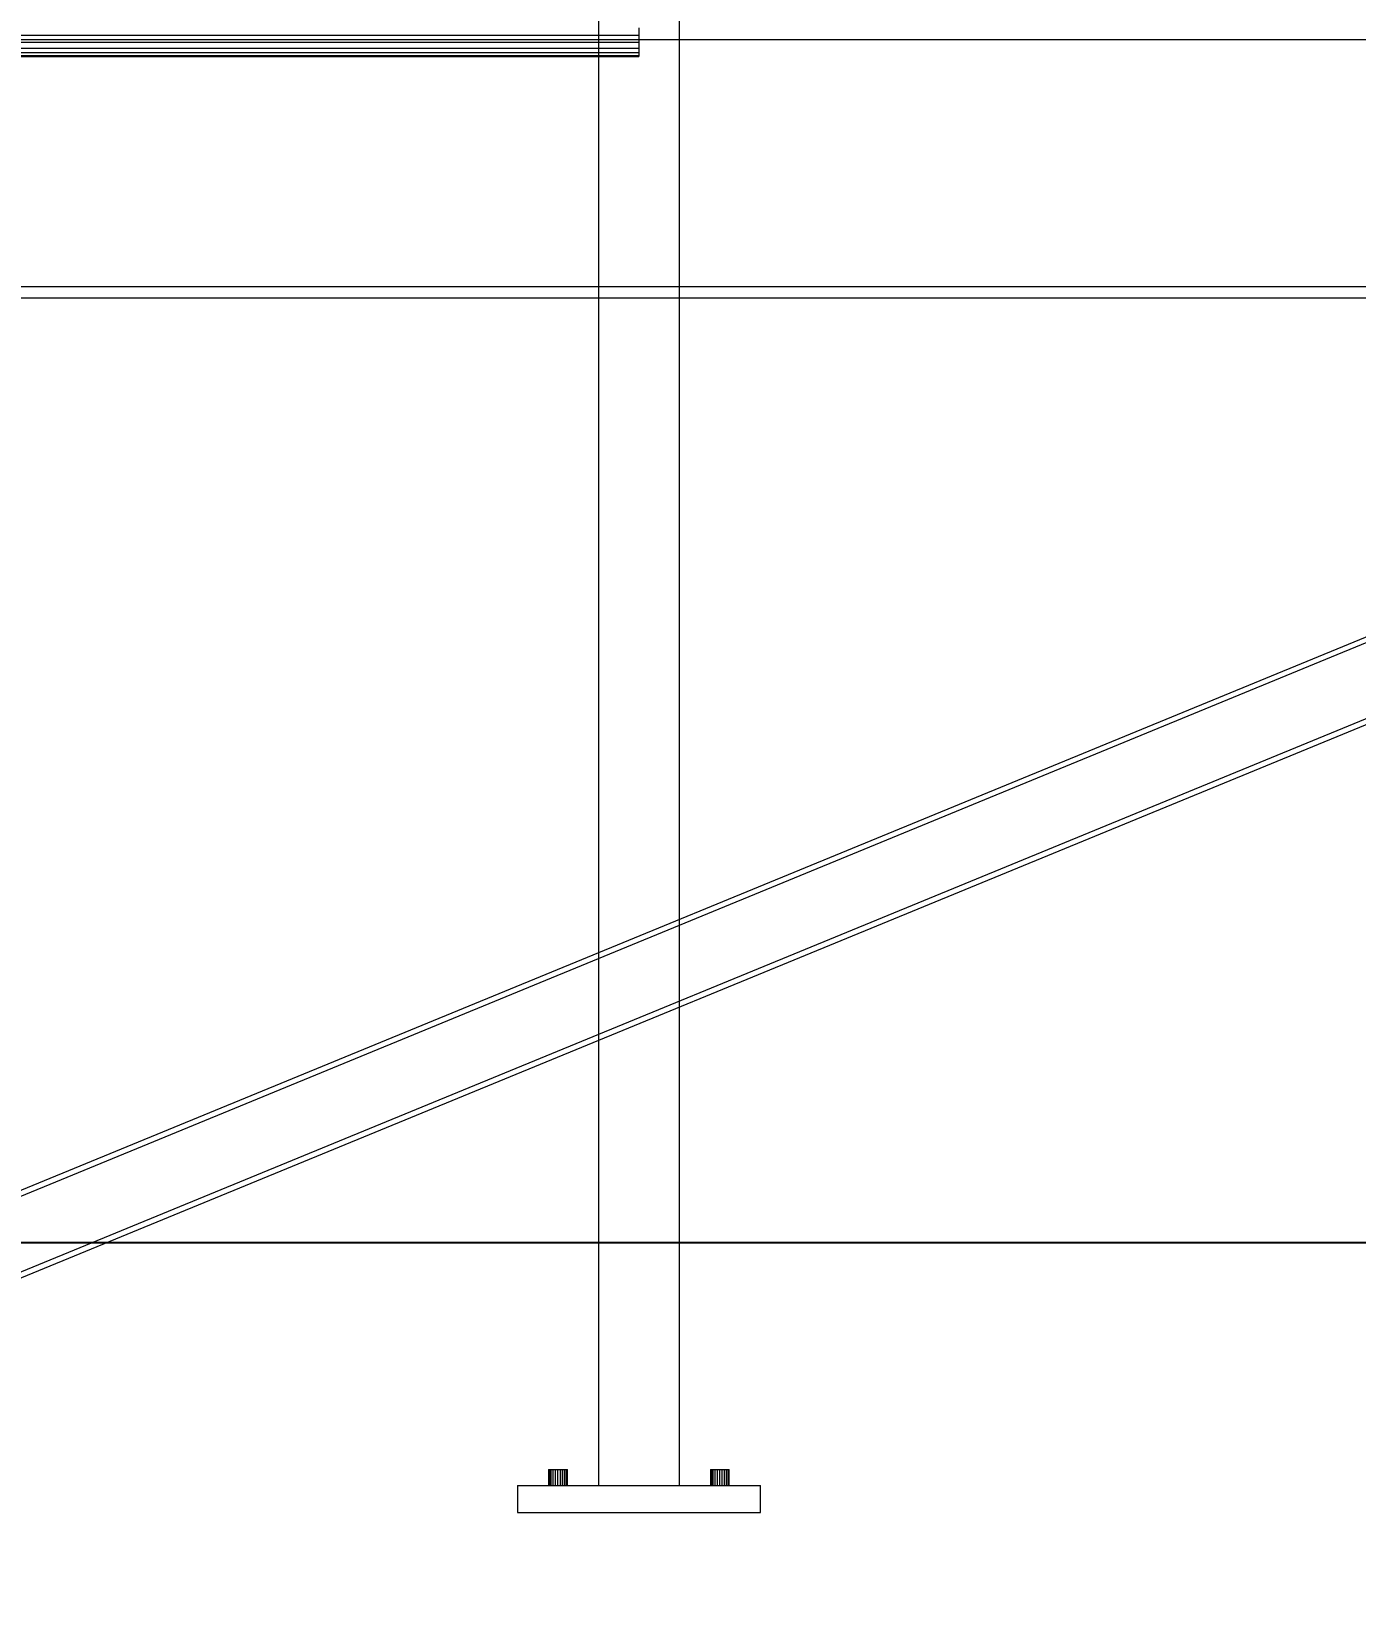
# Model space of a CAD drawing. Header units: millimetres. Extents: x -1970 to 34302, y -65268 to 6837.
# Drawn here: x 14969 to 15950, y -73 to 1097 of the extents above; entities that cross this region are included whole.
import ezdxf

# ---------------------------------------------------------------- set-up
doc = ezdxf.new("R2010")
doc.units = ezdxf.units.MM
for name, color, linetype, lineweight in [('COTAS_O', 1, 'Continuous', 0), ('COTAS_P', 1, 'Continuous', 0), ('lateral_mezcladora', 7, 'Continuous', 0)]:
    doc.layers.add(name, color=color, linetype=linetype, lineweight=lineweight)
doc.dimstyles.new('R19_100', dxfattribs={"dimtxt": 250, "dimasz": 150, "dimexe": 150, "dimexo": 80, "dimgap": 100, "dimtad": 1, "dimtih": 1, "dimtoh": 1, "dimdsep": 46, "dimcen": 0.09, "dimadec": 0, "dimazin": 0, "dimtfac": 1, "dimtdec": 4, "dimtofl": 0, "dimtmove": 0, "dimatfit": 3, "dimfxl": 1, "dimtolj": 1, "dimtzin": 0, "dimarcsym": 0})

# ---------------------------------------------------------------- blocks, each defined once
blk = doc.blocks.new('*D16')
at = {"layer": 'COTAS_O', "color": 0, "lineweight": -2, "transparency": 16777216}
for p, q in [((10569.5, 1020), (10569.5, 50)), ((16769.5, 1020), (16769.5, 50)), ((10719.5, 200), (16619.5, 200))]:
    blk.add_line(p, q, dxfattribs=at)
at = {"layer": 'COTAS_O', "color": 0, "transparency": 16777216}
for points in [[(10719.5, 225), (10719.5, 175), (10569.5, 200)], [(16619.5, 225), (16619.5, 175), (16769.5, 200)]]:
    blk.add_solid(points, dxfattribs=at)
at = {"layer": 'Defpoints', "color": 0, "transparency": 16777216}
for p in [(10569.5, 1100), (16769.5, 1100), (16769.5, 200)]:
    blk.add_point(p, dxfattribs=at)
blk = doc.blocks.new('*D22')
at = {"layer": 'COTAS_P', "color": 0, "lineweight": -2, "transparency": 16777216}
for p, q in [((112.7, -80), (112.7, -2650)), ((34302.1, -80), (34302.1, -2650)), ((262.7, -2500), (34152.1, -2500))]:
    blk.add_line(p, q, dxfattribs=at)
at = {"layer": 'COTAS_P', "color": 0, "transparency": 16777216}
for points in [[(262.7, -2475), (262.7, -2525), (112.7, -2500)], [(34152.1, -2475), (34152.1, -2525), (34302.1, -2500)]]:
    blk.add_solid(points, dxfattribs=at)
at = {"layer": 'Defpoints', "color": 0, "transparency": 16777216}
for p in [(112.7, 0), (34302.1, 0), (34302.1, -2500)]:
    blk.add_point(p, dxfattribs=at)

msp = doc.modelspace()

# ---------------------------------------------------------------- linework, layer by layer
at = {"layer": 'lateral_mezcladora'}
for p, q in [((15389.529, 2610), (15389.529, 20)), ((15449.529, 20), (15449.529, 2610)), ((15419.529, 1100), (15419.529, 1094.513)), ((10494.529, 1091.5), (16814.529, 1091.5)), ((10569.529, 1091.5), (16769.529, 1091.5)), ((14869.529, 1094.513), (15419.529, 1094.513)), ((14869.529, 1089.4), (15419.529, 1089.4)), ((15419.529, 1094.513), (15419.529, 1089.4)), ((15419.529, 1089.4), (15419.529, 1085.009)), ((14869.529, 1085.009), (15419.529, 1085.009)), ((14869.529, 1081.64), (15419.529, 1081.64)), ((14869.529, 1079.522), (15419.529, 1079.522)), ((14869.529, 1078.8), (15419.529, 1078.8)), ((15419.529, 1085.009), (15419.529, 1081.64)), ((15419.529, 1081.64), (15419.529, 1079.522)), ((15419.529, 1079.522), (15419.529, 1078.8)), ((14691.451, 127.745), (16758.117, 977.745)), ((14692.972, 124.046), (16759.639, 974.046)), ((14712.752, 75.954), (16779.418, 925.954)), ((14714.273, 72.255), (16780.94, 922.255)), ((10494.529, 908.5), (16814.529, 908.5)), ((10569.529, 908.5), (16769.529, 908.5)), ((10494.529, 900), (16814.529, 900)), ((10569.529, 900), (16769.529, 900)), ((15352.529, 32), (15352.767, 32)), ((15352.529, 32), (15352.529, 20)), ((15352.767, 32), (15353.466, 32)), ((15352.767, 20), (15352.767, 32)), ((15353.466, 32), (15354.579, 32)), ((15353.466, 20), (15353.466, 32)), ((15354.579, 32), (15356.029, 32)), ((15354.579, 20), (15354.579, 32)), ((15356.029, 32), (15357.717, 32)), ((15356.029, 20), (15356.029, 32)), ((15357.717, 32), (15359.529, 32)), ((15357.717, 20), (15357.717, 32)), ((15359.529, 32), (15361.34, 32)), ((15359.529, 20), (15359.529, 32)), ((15361.34, 32), (15363.029, 32)), ((15361.34, 20), (15361.34, 32)), ((15363.029, 32), (15364.478, 32)), ((15363.029, 20), (15363.029, 32)), ((15364.478, 32), (15365.591, 32)), ((15364.478, 20), (15364.478, 32)), ((15365.591, 32), (15366.29, 32)), ((15365.591, 20), (15365.591, 32)), ((15366.29, 32), (15366.529, 32)), ((15366.29, 20), (15366.29, 32)), ((15366.529, 20), (15366.529, 32)), ((15472.529, 32), (15472.767, 32)), ((15472.529, 32), (15472.529, 20)), ((15472.767, 32), (15473.466, 32)), ((15472.767, 20), (15472.767, 32)), ((15473.466, 32), (15474.579, 32)), ((15473.466, 20), (15473.466, 32)), ((15474.579, 32), (15476.029, 32)), ((15474.579, 20), (15474.579, 32)), ((15476.029, 32), (15477.717, 32)), ((15476.029, 20), (15476.029, 32)), ((15477.717, 32), (15479.529, 32)), ((15477.717, 20), (15477.717, 32)), ((15479.529, 32), (15481.34, 32)), ((15479.529, 20), (15479.529, 32)), ((15481.34, 32), (15483.029, 32)), ((15481.34, 20), (15481.34, 32)), ((15483.029, 32), (15484.478, 32)), ((15483.029, 20), (15483.029, 32)), ((15484.478, 32), (15485.591, 32)), ((15484.478, 20), (15484.478, 32)), ((15485.591, 32), (15486.29, 32)), ((15485.591, 20), (15485.591, 32)), ((15486.29, 32), (15486.529, 32)), ((15486.29, 20), (15486.29, 32)), ((15486.529, 20), (15486.529, 32)), ((15329.529, 20), (15509.529, 20)), ((15329.529, 20), (15329.529, 0)), ((15352.767, 20), (15352.529, 20)), ((15352.767, 20), (15353.466, 20)), ((15353.466, 20), (15354.579, 20)), ((15354.579, 20), (15356.029, 20)), ((15356.029, 20), (15357.717, 20)), ((15357.717, 20), (15359.529, 20)), ((15359.529, 20), (15361.34, 20)), ((15361.34, 20), (15363.029, 20)), ((15363.029, 20), (15364.478, 20)), ((15364.478, 20), (15365.591, 20)), ((15365.591, 20), (15366.29, 20)), ((15366.29, 20), (15366.529, 20)), ((15389.529, 20), (15449.529, 20)), ((15472.767, 20), (15472.529, 20)), ((15472.767, 20), (15473.466, 20)), ((15473.466, 20), (15474.579, 20)), ((15474.579, 20), (15476.029, 20)), ((15476.029, 20), (15477.717, 20)), ((15477.717, 20), (15479.529, 20)), ((15479.529, 20), (15481.34, 20)), ((15481.34, 20), (15483.029, 20)), ((15483.029, 20), (15484.478, 20)), ((15484.478, 20), (15485.591, 20)), ((15485.591, 20), (15486.29, 20)), ((15486.29, 20), (15486.529, 20)), ((15509.529, 0), (15509.529, 20)), ((15329.529, 0), (15509.529, 0))]:
    msp.add_line(p, q, dxfattribs=at)

# ---------------------------------------------------------------- dimensions: what is measured, and where the dimension line sits
at = {"layer": 'COTAS_O'}
dim = msp.add_aligned_dim(p1=(10569.529, 1100), p2=(16769.529, 1100), distance=-900, text='<> O', dimstyle='R19_100', dxfattribs=at)
dim.commit()
dim.dimension.update_dxf_attribs({"geometry": '*D16', "text_midpoint": (13669.529, 200)})
at = {"layer": 'COTAS_P'}
dim = msp.add_aligned_dim(p1=(112.7, 0), p2=(34302.083, 0), distance=-2500, text='<> P', dimstyle='R19_100', dxfattribs=at)
dim.commit()
dim.dimension.update_dxf_attribs({"geometry": '*D22', "text_midpoint": (17207.392, -2500)})

doc.saveas('drawing.dxf')
